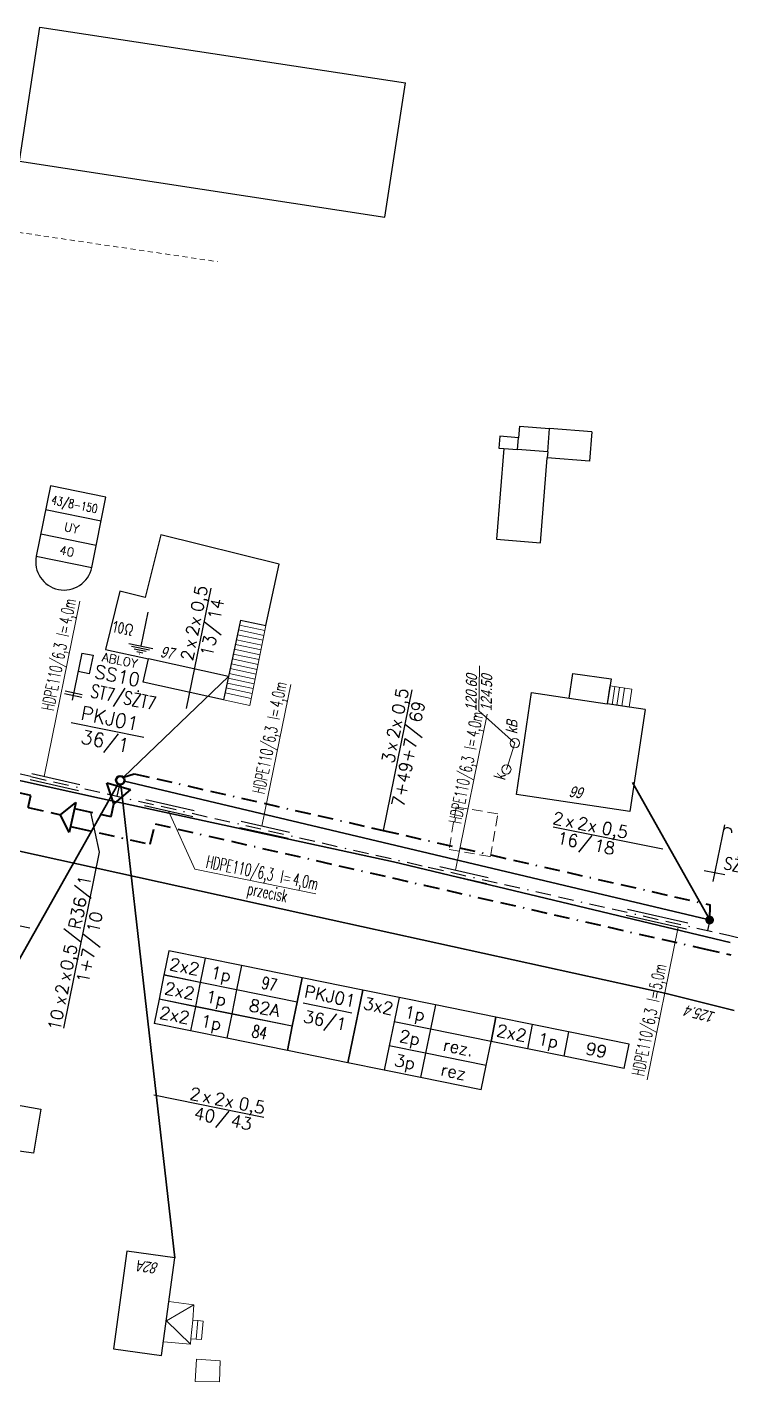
# Model space of a CAD drawing. Header units: millimetres. Extents: x 4848043 to 9699780, y 5827542 to 11659147.
# Drawn here: x 4850342.1 to 4850410.4, y 5827629 to 5827760.5 of the extents above; entities that cross this region are included whole.
import ezdxf
from ezdxf.enums import TextEntityAlignment as Align

# ---------------------------------------------------------------- set-up
doc = ezdxf.new("R2010")
doc.units = ezdxf.units.MM
doc.header["$MEASUREMENT"] = 0
for name, pattern in [('0', [0]), ('BORDER', [1.75, 0.5, -0.25, 0.5, -0.25, 0, -0.25]), ('BTO', [0]), ('BUW', [0.85, 0.5, -0.35]), ('KOJ', [0]), ('SCH', [0]), ('UOK', [1.5, 1, -0.5])]:
    doc.linetypes.add(name, pattern=pattern)
doc.layers.get('0').update_dxf_attribs({"lineweight": 18})
for name, color, linetype, lineweight in [('EADTD_T_0', 7, '0', 18), ('EBTPO_L_4', 7, '0', 18), ('EBTPO_L_6', 9, '0', 18), ('EBUPP_L_3', 6, '0', 25), ('SDRPK_L_0', 7, '0', 35), ('TEL kable doziemne proj.', 32, 'BORDER', 30), ('TEL rury', 6, 'Continuous', 30), ('TEL rury opis', 6, 'Continuous', 20), ('TEL rury opis MONIKA', 6, 'Continuous', 20), ('TES kable doziemne proj.', 4, 'BORDER', 40), ('TES kable napow. proj.', 241, 'LIN_NAPOW_PROJ', 35), ('TES zakończenia projektowane', 4, 'Continuous', 40), ('TES złącza projektowane', 4, 'Continuous', 40), ('UEEOC_T_0', 7, '0', 18), ('UKKOO_T_3', 251, '0', 18), ('UKKPA_L_6', 251, 'UOK', 9), ('UKKPA_T_6', 251, '0', 18), ('UKKPOR_L_3', 251, '0', 18), ('UTTPA_T_2', 34, '0', 18)]:
    doc.layers.add(name, color=color, linetype=linetype, lineweight=lineweight)
for name, color, linetype in [('OPIS_KABLA', 30, 'Continuous'), ('OPIS_RURY', 6, 'Continuous'), ('RURY-ISTN', 6, 'Continuous'), ('TES opisy kabli abon.', 30, 'Continuous'), ('TES opisy kabli rozdz.', 30, 'Continuous'), ('TES opisy zakończeń', 30, 'Continuous'), ('TES rury', 6, 'Continuous'), ('TES słup. PD', 6, 'Continuous'), ('TES zakończenia istniejące', 140, 'Continuous')]:
    doc.layers.add(name, color=color, linetype=linetype)
doc.styles.add('ROMANS', font='simplex.shx')
doc.styles.add('SIMPLEX', font='simplex.shx', dxfattribs={"width": 0.8, "height": 1.5})
doc.styles.get("Standard").update_dxf_attribs({"font": 'txt', "width": 0.8, "oblique": 15})
doc.linetypes.add('LIN_NAPOW_LIKW', pattern='A,0.0001,[131,ltypeshp.shx,S=0.1,R=20,X=0.34023,Y=-0.12817],-0.1,[131,ltypeshp.shx,S=0.1,R=200,X=0.35977,Y=0.12817],-0.3,[135,l_napow.shx,S=0.1,R=0,X=-0.4,Y=0],-0.2,[135,l_napow.shx,S=0.1,R=180,X=0.2,Y=0],-0.2', length=0.8001)
doc.linetypes.add('LIN_NAPOW_PROJ', pattern='A,0.0001,-0.4,[136,l_napow.shx,S=0.1,R=0,X=-0.4,Y=0],-0.2,[137,l_napow.shx,S=0.1,R=0,X=-0.2,Y=0],-0.2', length=0.8001)

# ---------------------------------------------------------------- blocks, each defined once
blk = doc.blocks.new('UKK')
at = {"color": 0}
blk.add_circle((0, 0), 0.375, dxfattribs=at)
blk = doc.blocks.new('SLS')
at = {"color": 0}
blk.add_circle((0, 0), 0.25, dxfattribs=at)
blk.add_circle((0, 0), 0.25, dxfattribs=at)
blk = doc.blocks.new('KBR-SL1P')
for p, q in [((0, 0), (-1, 1.48)), ((-1, 1.48), (1, 1.48)), ((1, 1.48), (0, 0))]:
    blk.add_line(p, q)
blk.add_circle((0, 1.98), 0.35)
blk = doc.blocks.new('KB-IWP')
at = {"style": 'SIMPLEX'}
for p in [(-1.22, 0.25), (0.64, 0.25)]:
    blk.add_text('x', height=1, dxfattribs=at).set_placement(p, align=Align.RIGHT)
for tag, p in [('POJ-KAB', (-2.13, 0.25)), ('DL-KAB', (-0.62, -1.25))]:
    blk.add_attdef(tag, text='', height=1, dxfattribs=at).set_placement(p, align=Align.RIGHT)
for tag, p in [('KONS-KAB', (-0.52, 0.25)), ('SR-ZYL', (2.12, 0.25)), ('SEP', (-0.02, -1.25))]:
    blk.add_attdef(tag, text='', height=1, dxfattribs=at).set_placement(p, align=Align.CENTER)
at = {"style": 'SIMPLEX', "flags": 1}
blk.add_attdef('TYP-KAB', text='', height=0.5, dxfattribs=at).set_placement((-6.02, 0.25), align=Align.RIGHT)
blk.add_attdef('REJ-SZAF', (6.39, 0.25), '', height=0.5, dxfattribs=at)
at = {"style": 'SIMPLEX'}
blk.add_attdef('DL-MON', (0.7, -1.25), '', height=1, dxfattribs=at)
blk = doc.blocks.new('OB')
at = {"style": 'ROMANS', "width": 0.6}
blk.add_text('l=', height=2, dxfattribs=at).set_placement((9.86, 0.18))
for tag, p in [('OB_TYP', (8.68, 0.18)), ('OB_SW', (11.54, -2.76))]:
    blk.add_attdef(tag, text='', height=2, dxfattribs=at).set_placement(p, align=Align.RIGHT)
blk.add_attdef('OB_DL', (11.91, 0.18), '', height=2, dxfattribs=at)
blk = doc.blocks.new('ZL-2P')
for p, q in [((0, 0), (1, 1.25)), ((1, 1.25), (1, -1.25)), ((1, -1.25), (0, 0)), ((1, 0.75), (1.5, 0.75)), ((1, -0.75), (1.5, -0.75))]:
    blk.add_line(p, q)
blk = doc.blocks.new('KBR-ZP2')
blk.add_line((-4, 2), (4, 2))
at = {"style": 'SIMPLEX'}
for tag, p in [('REJ-SZAF', (0, 2.5)), ('NR-ZAK', (0, 0))]:
    blk.add_attdef(tag, text='', height=1.5, dxfattribs=at).set_placement(p, align=Align.CENTER)
blk = doc.blocks.new('*U135')
for p, q in [((10, 0), (0, 0)), ((0, 0), (0, -4)), ((10, -4), (10, 0)), ((0, -4), (0, -8)), ((9, -4), (1, -4)), ((10, -8), (10, -4)), ((0, -8), (0, -12)), ((10, -12), (10, -8)), ((10, -12), (0, -12))]:
    blk.add_line(p, q)
at = {"style": 'SIMPLEX'}
for tag, p in [('SZAFA', (5, -2)), ('PUNKT', (5, -6))]:
    blk.add_attdef(tag, text='', height=2, dxfattribs=at).set_placement(p, align=Align.MIDDLE_CENTER)
blk = doc.blocks.new('*U136')
for p, q in [((6, 0), (0, 0)), ((0, 0), (0, -4)), ((6, 0), (6, -4)), ((12, 0), (6, 0)), ((22, 0), (12, 0)), ((12, 0), (12, -4)), ((22, -4), (22, 0)), ((6, -4), (0, -4)), ((12, -4), (6, -4)), ((22, -4), (12, -4))]:
    blk.add_line(p, q)
at = {"style": 'SIMPLEX'}
for s, p in [('2x2', (3, -2)), ('1p', (9, -2))]:
    blk.add_text(s, height=2, dxfattribs=at).set_placement(p, align=Align.MIDDLE_CENTER)
blk.add_attdef('PARA1', text='', height=2, dxfattribs=at).set_placement((17, -2), align=Align.MIDDLE_CENTER)
blk = doc.blocks.new('KB-RZP')
at = {"style": 'SIMPLEX'}
for s, p in [('/', (0.5, 0.39)), ('x', (-4.75, 0.25)), ('x', (-2.78, 0.25))]:
    blk.add_text(s, height=1, dxfattribs=at).set_placement(p)
for tag, p in [('POJ-KAB', (-5.16, 0.25)), ('DL-KAB', (0.19, -1.25))]:
    blk.add_attdef(tag, text='', height=1, dxfattribs=at).set_placement(p, align=Align.RIGHT)
for tag, p in [('KONS-KAB', (-3.5, 0.25)), ('SR-ZYL', (-0.85, 0.25)), ('SEP', (0.84, -1.25))]:
    blk.add_attdef(tag, text='', height=1, dxfattribs=at).set_placement(p, align=Align.CENTER)
for tag, p in [('NR-KAB', (1.5, 0.25)), ('DL-MON', (1.5, -1.25))]:
    blk.add_attdef(tag, p, '', height=1, dxfattribs=at)
at = {"style": 'SIMPLEX', "flags": 1}
blk.add_attdef('TYP-KAB', text='', height=0.5, dxfattribs=at).set_placement((-8.41, 0.25), align=Align.RIGHT)
blk.add_attdef('REJ-SZAF', (7.64, 0.25), '', height=0.5, dxfattribs=at)
blk = doc.blocks.new('*U125')
for p, q in [((6, 0), (0, 0)), ((0, 0), (0, -8)), ((6, 0), (6, -4)), ((12, 0), (6, 0)), ((22, 0), (12, 0)), ((12, 0), (12, -4)), ((22, -4), (22, 0)), ((6, -4), (6, -8)), ((12, -4), (6, -4)), ((22, -4), (12, -4)), ((12, -4), (12, -8)), ((22, -8), (22, -4)), ((0, -8), (0, -12)), ((6, -8), (6, -12)), ((12, -8), (6, -8)), ((22, -8), (12, -8)), ((12, -8), (12, -12)), ((22, -12), (22, -8)), ((6, -12), (0, -12)), ((12, -12), (6, -12)), ((22, -12), (12, -12))]:
    blk.add_line(p, q)
at = {"style": 'SIMPLEX'}
for s, p in [('3x2', (3, -2)), ('1p', (9, -2)), ('2p', (9, -6)), ('3p', (9, -10))]:
    blk.add_text(s, height=2, dxfattribs=at).set_placement(p, align=Align.MIDDLE_CENTER)
for tag, p in [('PARA1', (17, -2)), ('PARA2', (17, -6)), ('PARA3', (17, -10))]:
    blk.add_attdef(tag, text='', height=2, dxfattribs=at).set_placement(p, align=Align.MIDDLE_CENTER)
blk = doc.blocks.new('ZLOP')
for p, q in [((9.15, 0), (0, 0)), ((0, 0), (0, -11.62)), ((9.15, -11.62), (9.15, 0)), ((9.15, -4), (0, -4)), ((9.15, -8), (0, -8)), ((0, -11.62), (9.15, -11.62))]:
    blk.add_line(p, q)
blk.add_arc((4.58, -11.62), 4.58, 180, 0)
at = {"style": 'ROMANS', "width": 0.713756}
blk.add_attdef('MUFA', text='', height=1.41, dxfattribs=at).set_placement((0.63, -2.88), (8.18, -2.88), align=Align.FIT)
at = {"style": 'ROMANS'}
for tag, p in [('LACZNIK', (4.71, -6.72)), ('PARY', (4.69, -10.56))]:
    blk.add_attdef(tag, text='', height=1.41, dxfattribs=at).set_placement(p, align=Align.CENTER)
for tag, flags, p in [('NRZL', 4, (4.68, -14.12)), ('BOKT', 1, (4.69, -17.8))]:
    blk.add_attdef(tag, text='', height=1.41, dxfattribs=dict(at, flags=flags)).set_placement(p, align=Align.CENTER)

msp = doc.modelspace()

# ---------------------------------------------------------------- hatches: boundary and pattern name
at = {"layer": 'UTTPA_T_2', "linetype": 'LIN_NAPOW_LIKW'}
h = msp.add_hatch(color=140, dxfattribs=at)
h.paths.add_polyline_path([(4850407.96, 5827674, 0.215792), (4850407.99, 5827673.65), (4850408.36, 5827673.85), (4850408.57, 5827673.49, 0.170354), (4850408.75, 5827673.71, 1)])
h.paths.add_polyline_path([(4850408.36, 5827673.85), (4850407.99, 5827673.65, 0.427671), (4850408.57, 5827673.49)])
h = msp.add_hatch(color=140, dxfattribs=at)
h.paths.add_polyline_path([(4850408.05, 5827673.97, 0.215792), (4850408.07, 5827673.7), (4850408.36, 5827673.85), (4850408.52, 5827673.58, 0.170354), (4850408.66, 5827673.74, 1)])
h.paths.add_polyline_path([(4850408.36, 5827673.85), (4850408.07, 5827673.7, 0.427671), (4850408.52, 5827673.58)])

# ---------------------------------------------------------------- linework, layer by layer
at = {"layer": 'EBTPO_L_4', "linetype": 'BUW'}
msp.add_line((4850340.36, 5827740.74), (4850360.58, 5827737.77), dxfattribs=at)
at = {"layer": 'EBTPO_L_6', "linetype": 'SCH'}
for p, q in [((4850362.61, 5827702.02), (4850365.09, 5827701.48)), ((4850362.72, 5827702.48), (4850365.18, 5827701.96)), ((4850365.27, 5827702.43), (4850362.82, 5827702.95)), ((4850365.27, 5827702.43), (4850363.71, 5827694.67)), ((4850362.42, 5827701.07), (4850364.89, 5827700.55)), ((4850362.51, 5827701.55), (4850365, 5827701.02)), ((4850362.1, 5827699.67), (4850364.62, 5827699.14)), ((4850362.21, 5827700.14), (4850364.71, 5827699.6)), ((4850362.31, 5827700.61), (4850364.8, 5827700.07)), ((4850361.8, 5827698.26), (4850364.33, 5827697.73)), ((4850361.91, 5827698.73), (4850364.42, 5827698.19)), ((4850362.01, 5827699.2), (4850364.52, 5827698.66)), ((4850361.5, 5827696.85), (4850364.05, 5827696.32)), ((4850361.61, 5827697.32), (4850364.14, 5827696.78)), ((4850361.7, 5827697.8), (4850364.23, 5827697.25)), ((4850361.31, 5827695.92), (4850363.85, 5827695.37)), ((4850361.4, 5827696.39), (4850363.94, 5827695.84)), ((4850398.41, 5827694.83), (4850398.67, 5827696.59)), ((4850398.67, 5827696.59), (4850400.81, 5827696.25)), ((4850399.15, 5827696.52), (4850398.89, 5827694.76)), ((4850399.61, 5827696.44), (4850399.35, 5827694.69)), ((4850400.09, 5827696.37), (4850399.83, 5827694.62)), ((4850400.55, 5827694.51), (4850400.81, 5827696.25)), ((4850363.71, 5827694.67), (4850361.15, 5827695.23)), ((4850398.41, 5827694.83), (4850400.55, 5827694.51))]:
    msp.add_line(p, q, dxfattribs=at)
at = {"layer": 'EBTPO_L_6', "linetype": 'BTO'}
for p, q in [((4850355.61, 5827634.96), (4850358.29, 5827636.49)), ((4850355.86, 5827636.81), (4850358.29, 5827636.49)), ((4850357.96, 5827632.69), (4850355.61, 5827634.96)), ((4850358.52, 5827633.16), (4850358.67, 5827634.97)), ((4850359.03, 5827633.12), (4850359.18, 5827634.93)), ((4850357.96, 5827632.69), (4850355.33, 5827632.92)), ((4850358.41, 5827629.05), (4850358.54, 5827631.21)), ((4850358.54, 5827631.21), (4850360.83, 5827631.06)), ((4850360.83, 5827631.06), (4850360.78, 5827629.02)), ((4850360.78, 5827629.02), (4850358.41, 5827629.05))]:
    msp.add_line(p, q, dxfattribs=at)
at = {"layer": 'EBTPO_L_6', "linetype": '0'}
for p, q in [((4850358.29, 5827636.49), (4850358.17, 5827635.02)), ((4850358, 5827633.21), (4850358.17, 5827635.02)), ((4850358.17, 5827635.02), (4850358.67, 5827634.97)), ((4850359.18, 5827634.93), (4850358.67, 5827634.97)), ((4850357.96, 5827632.69), (4850358, 5827633.21)), ((4850358, 5827633.21), (4850358.52, 5827633.16)), ((4850359.03, 5827633.12), (4850358.52, 5827633.16))]:
    msp.add_line(p, q, dxfattribs=at)
at = {"layer": 'EBUPP_L_3', "linetype": '0'}
for p, q in [((4850341.35, 5827747.51), (4850343.34, 5827760.54)), ((4850343.34, 5827760.54), (4850378.83, 5827755.11)), ((4850376.83, 5827742.09), (4850378.83, 5827755.11)), ((4850341.35, 5827747.51), (4850376.83, 5827742.09)), ((4850389.88, 5827721.79), (4850389.8, 5827720.66)), ((4850389.88, 5827721.79), (4850392.81, 5827721.56)), ((4850388, 5827720.84), (4850387.88, 5827719.67)), ((4850389.8, 5827720.66), (4850388, 5827720.84)), ((4850389.7, 5827719.54), (4850389.8, 5827720.66)), ((4850392.64, 5827719.3), (4850392.81, 5827721.56)), ((4850396.92, 5827721.23), (4850392.81, 5827721.56)), ((4850396.92, 5827721.23), (4850396.7, 5827718.4)), ((4850388.36, 5827719.64), (4850387.66, 5827710.82)), ((4850387.88, 5827719.67), (4850388.36, 5827719.64)), ((4850388.36, 5827719.64), (4850389.7, 5827719.54)), ((4850392.64, 5827719.3), (4850389.7, 5827719.54)), ((4850392.64, 5827719.3), (4850392.59, 5827718.73)), ((4850391.94, 5827710.48), (4850392.59, 5827718.73)), ((4850396.7, 5827718.4), (4850392.59, 5827718.73)), ((4850355.09, 5827711.25), (4850353.57, 5827705.17)), ((4850366.56, 5827708.4), (4850355.09, 5827711.25)), ((4850387.66, 5827710.82), (4850391.94, 5827710.48)), ((4850365.27, 5827702.43), (4850366.56, 5827708.4)), ((4850351.11, 5827705.78), (4850349.71, 5827700.12)), ((4850353.57, 5827705.17), (4850351.11, 5827705.78)), ((4850362.82, 5827702.95), (4850361.65, 5827697.5)), ((4850362.82, 5827702.95), (4850365.27, 5827702.43)), ((4850349.71, 5827700.12), (4850353.87, 5827699.21)), ((4850353.37, 5827696.93), (4850353.87, 5827699.21)), ((4850361.65, 5827697.5), (4850353.87, 5827699.21)), ((4850361.15, 5827695.23), (4850353.37, 5827696.93)), ((4850361.65, 5827697.5), (4850361.15, 5827695.23)), ((4850394.71, 5827695.38), (4850395.08, 5827697.8)), ((4850395.08, 5827697.8), (4850398.78, 5827697.26)), ((4850398.78, 5827697.26), (4850398.41, 5827694.83)), ((4850389.59, 5827686.04), (4850391.06, 5827695.93)), ((4850391.06, 5827695.93), (4850394.71, 5827695.38)), ((4850394.71, 5827695.38), (4850398.41, 5827694.83)), ((4850402.09, 5827694.28), (4850398.41, 5827694.83)), ((4850402.09, 5827694.28), (4850400.62, 5827684.39)), ((4850400.62, 5827684.39), (4850389.59, 5827686.04)), ((4850338.35, 5827656.38), (4850343.44, 5827655.48)), ((4850343.44, 5827655.48), (4850342.7, 5827651.22)), ((4850342.7, 5827651.22), (4850326.52, 5827653.44)), ((4850351.76, 5827641.7), (4850350.48, 5827632.23)), ((4850356.44, 5827641.06), (4850351.76, 5827641.7)), ((4850355.15, 5827631.59), (4850356.44, 5827641.06)), ((4850350.48, 5827632.23), (4850355.15, 5827631.59))]:
    msp.add_line(p, q, dxfattribs=at)
at = {"layer": 'OPIS_RURY'}
for p, q in [((4850353.82, 5827703.74), (4850353.15, 5827700.45)), ((4850351.98, 5827700.69), (4850354.31, 5827700.22)), ((4850352.23, 5827700.43), (4850353.98, 5827700.08)), ((4850352.49, 5827700.17), (4850353.65, 5827699.94)), ((4850352.74, 5827699.91), (4850353.32, 5827699.8)), ((4850352.97, 5827699.7), (4850353.02, 5827699.69))]:
    msp.add_line(p, q, dxfattribs=at)
at = {"layer": 'RURY-ISTN'}
for p, q in [((4850347.4, 5827699.77), (4850346.48, 5827695.21)), ((4850347.4, 5827699.77), (4850348.5, 5827699.55)), ((4850348.5, 5827699.55), (4850348.13, 5827697.74)), ((4850348.13, 5827697.74), (4850347.04, 5827697.97)), ((4850347.4, 5827695.46), (4850345.73, 5827695.8)), ((4850347.45, 5827695.73), (4850345.78, 5827696.07))]:
    msp.add_line(p, q, dxfattribs=at)
at = {"layer": 'SDRPK_L_0', "linetype": 'KOJ'}
for p, q in [((4850349.11, 5827685.7), (4850323.42, 5827691.29)), ((4850377.66, 5827679.5), (4850349.11, 5827685.7)), ((4850368.68, 5827674.51), (4850329.73, 5827683.08)), ((4850410.35, 5827671.67), (4850377.66, 5827679.5)), ((4850403.99, 5827666.74), (4850368.68, 5827674.51)), ((4850410.72, 5827665.07), (4850403.99, 5827666.74))]:
    msp.add_line(p, q, dxfattribs=at)
at = {"layer": 'TEL kable doziemne proj.', "ltscale": 3}
for p, q in [((4850351.05, 5827687.01), (4850350.79, 5827685.89)), ((4850408.38, 5827673.86), (4850408.14, 5827672.83))]:
    msp.add_line(p, q, dxfattribs=at)
for points in [[(4850342.47, 5827687.78), (4850305.98, 5827696.09), (4850303.54, 5827698.4)], [(4850342.47, 5827687.78), (4850381.04, 5827678.99), (4850410.31, 5827672.34)], [(4850410.31, 5827672.34), (4850419.09, 5827670.33)]]:
    msp.add_lwpolyline(points, dxfattribs=at)
at = {"layer": 'TEL rury'}
for p, q in [((4850342.54, 5827688.08), (4850347.22, 5827687.01)), ((4850342.4, 5827687.49), (4850347.08, 5827686.42)), ((4850353.49, 5827684.96), (4850358.17, 5827683.9)), ((4850353.63, 5827685.55), (4850358.31, 5827684.48)), ((4850362.76, 5827682.85), (4850367.44, 5827681.79)), ((4850362.89, 5827683.44), (4850367.57, 5827682.37)), ((4850382.04, 5827678.46), (4850386.72, 5827677.4)), ((4850382.17, 5827679.05), (4850386.85, 5827677.98)), ((4850400.37, 5827674.9), (4850406.22, 5827673.57)), ((4850400.24, 5827674.32), (4850406.09, 5827672.99))]:
    msp.add_line(p, q, dxfattribs=at)
at = {"layer": 'TEL rury opis'}
for p, q in [((4850343.76, 5827687.8), (4850347.21, 5827704.82)), ((4850364.89, 5827682.98), (4850367.68, 5827696.73)), ((4850383.69, 5827678.7), (4850386.76, 5827693.84)), ((4850358.37, 5827678.78), (4850370.12, 5827676.4)), ((4850402.28, 5827658.33), (4850405.29, 5827673.17))]:
    msp.add_line(p, q, dxfattribs=at)
at = {"layer": 'TEL rury opis MONIKA', "linetype": 'ByBlock'}
msp.add_line((4850355.83, 5827684.43), (4850358.37, 5827678.78), dxfattribs=at)
at = {"layer": 'TES kable doziemne proj.', "ltscale": 3}
for p, q in [((4850352.48, 5827688.06), (4850376.67, 5827682.55)), ((4850342.19, 5827684.77), (4850345.32, 5827684.07)), ((4850346.88, 5827682.8), (4850354.04, 5827681.21)), ((4850354.04, 5827681.21), (4850354.52, 5827683.19)), ((4850354.52, 5827683.19), (4850380.64, 5827677.24)), ((4850376.67, 5827682.55), (4850408.4, 5827675.33)), ((4850380.64, 5827677.24), (4850407.81, 5827671.06))]:
    msp.add_line(p, q, dxfattribs=at)
for points in [[(4850342.19, 5827684.77), (4850342.45, 5827685.94), (4850305.1, 5827694.44), (4850290.87, 5827696.86)], [(4850346.97, 5827684.62), (4850350.26, 5827683.89), (4850350.52, 5827685.13)], [(4850407.81, 5827671.06), (4850410.42, 5827670.47)]]:
    msp.add_lwpolyline(points, dxfattribs=at)
at = {"layer": 'TES kable napow. proj.', "ltscale": 3}
for p, q in [((4850351.45, 5827687.71), (4850361.65, 5827697.5)), ((4850350.94, 5827687.06), (4850336.42, 5827661.35)), ((4850351.19, 5827687.01), (4850356.44, 5827641.06)), ((4850408.06, 5827673.94), (4850351.55, 5827687.33)), ((4850408.38, 5827673.86), (4850400.85, 5827687.19))]:
    msp.add_line(p, q, dxfattribs=at)
at = {"layer": 'TES opisy kabli rozdz.'}
for p, q in [((4850359.92, 5827706.07), (4850357.55, 5827694.39)), ((4850379.44, 5827696.19), (4850376.67, 5827682.55)), ((4850403.82, 5827680.72), (4850393.16, 5827682.88)), ((4850345.65, 5827663.37), (4850349.12, 5827680.45)), ((4850342.37, 5827673.06), (4850331.71, 5827675.22)), ((4850365.06, 5827654.7), (4850354.4, 5827656.86))]:
    msp.add_line(p, q, dxfattribs=at)
at = {"layer": 'TES opisy kabli rozdz.', "linetype": 'ByBlock'}
msp.add_line((4850349.12, 5827680.45), (4850348.29, 5827684.33), dxfattribs=at)
at = {"layer": 'TES rury', "linetype": 'Continuous'}
for p, q in [((4850409.78, 5827683.08), (4850408.67, 5827677.61)), ((4850409.84, 5827678.23), (4850407.83, 5827678.64))]:
    msp.add_line(p, q, dxfattribs=at)
msp.add_arc((4850410.08, 5827682.39), 0.433, 348.5339, 168.5339, dxfattribs=at)
at = {"layer": 'TES złącza projektowane', "linetype": 'ByBlock'}
for p, q in [((4850351.45, 5827687.71), (4850352.48, 5827688.06)), ((4850408.38, 5827673.86), (4850408.4, 5827675.33))]:
    msp.add_line(p, q, dxfattribs=at)
at = {"layer": 'UKKOO_T_3'}
for q in [(4850386.02, 5827698.53), (4850389.45, 5827691.03)]:
    msp.add_line((4850385.94, 5827694.15, 1.2), q, dxfattribs=at)
at = {"layer": 'UKKPA_L_6', "linetype": 'UOK'}
for p, q in [((4850383.74, 5827684.84), (4850383.06, 5827680.69)), ((4850387.78, 5827684.17), (4850383.74, 5827684.84)), ((4850387.09, 5827680.01), (4850387.78, 5827684.17)), ((4850383.06, 5827680.69), (4850387.09, 5827680.01))]:
    msp.add_line(p, q, dxfattribs=at)
at = {"layer": 'UKKPOR_L_3', "linetype": '0'}
msp.add_line((4850388.62, 5827688.47), (4850389.45, 5827691.03), dxfattribs=at)

# ---------------------------------------------------------------- block references
at = {"layer": 'TEL rury opis'}
for p, xscale, yscale, zscale, rotation, values in [((4850345.04, 5827695.48), 0.6000000000000002, 0.6000000000000002, 0.6000000000000002, 78.53388413066375, {'OB_TYP': 'HDPE110/6,3', 'OB_DL': '4,0m'}), ((4850365.51, 5827687.4), 0.6, 0.6, 0.6, 78.53388413648881, {'OB_TYP': 'HDPE110/6,3', 'OB_DL': '4,0m'}), ((4850384.59, 5827684.5), 0.6, 0.6, 0.6, 78.53388413144408, {'OB_TYP': 'HDPE110/6,3', 'OB_DL': '4,0m'}), ((4850360.78, 5827678.57), 0.6000000000000001, 0.6000000000000001, 0.6000000000000001, 348.5338841265477, {'OB_TYP': 'HDPE110/6,3', 'OB_DL': '4,0m', 'OB_SW': 'przecisk'}), ((4850402.35, 5827660.01), 0.6, 0.6, 0.6, 78.53388413134888, {'OB_TYP': 'HDPE110/6,3', 'OB_DL': '5,0m'})]:
    msp.add_blockref('OB', p, dxfattribs=dict(at, xscale=xscale, yscale=yscale, zscale=zscale, rotation=rotation)).add_auto_attribs(values)
at = {"layer": 'TES opisy kabli abon.', "linetype": 'Continuous', "xscale": 1.199999999727946, "yscale": 1.199999999727946, "zscale": 1.199999999727946}
for p, rotation, values in [((4850359.17, 5827702.39), 78.53388412991411, {'POJ-KAB': '2', 'KONS-KAB': '2', 'DL-KAB': '13', 'DL-MON': '14', 'SR-ZYL': '0,5', 'SEP': '/'}), ((4850378.68, 5827692.43), 78.53388413053656, {'POJ-KAB': '3', 'KONS-KAB': '2', 'DL-KAB': '7+49+7', 'DL-MON': '69', 'SR-ZYL': '0,5', 'SEP': '/'}), ((4850396.49, 5827682.21), 348.5338841265313, {'POJ-KAB': '2', 'KONS-KAB': '2', 'DL-KAB': '16', 'DL-MON': '18', 'SR-ZYL': '0,5', 'SEP': '/'}), ((4850361.25, 5827655.47), 348.5338841265313, {'POJ-KAB': '2', 'KONS-KAB': '2', 'DL-KAB': '40', 'DL-MON': '43', 'SR-ZYL': '0,5', 'SEP': '/'})]:
    msp.add_blockref('KB-IWP', p, dxfattribs=dict(at, rotation=rotation)).add_auto_attribs(values)
at = {"layer": 'TES opisy kabli rozdz.', "xscale": 1.199999999930151, "yscale": 1.199999999930151, "zscale": 1.199999999930151, "rotation": 78.53388412829946}
msp.add_blockref('KB-RZP', (4850347.21, 5827671.06), dxfattribs=at).add_auto_attribs({'POJ-KAB': '10', 'KONS-KAB': '2', 'SR-ZYL': '0,5', 'NR-KAB': 'R36/1', 'DL-KAB': '1+7', 'DL-MON': '10', 'SEP': '/'})
at = {"layer": 'TES opisy zakończeń', "xscale": 0.8999999999268937, "yscale": 0.8999999999268937, "zscale": 0.8999999999268937, "rotation": 348.5338841264513}
msp.add_blockref('KBR-ZP2', (4850349.54, 5827690.56), dxfattribs=at).add_auto_attribs({'REJ-SZAF': 'PKJ01', 'NR-ZAK': '36/1'})
at = {"layer": 'TES słup. PD'}
ref = msp.add_blockref('*U136', (4850355.85, 5827670.87), dxfattribs=dict(at, xscale=0.6000000000000001, yscale=0.6000000000000001, zscale=0.6000000000000001, rotation=348.5338841264513))
ref.add_attrib('PARA1', '97', dxfattribs={"layer": '0', "height": 1.2, "rotation": 348.5339, "style": 'SIMPLEX', "width": 0.7}).set_placement((4850365.61, 5827667.66), align=Align.MIDDLE_CENTER)
for name, p, xscale, yscale, zscale, rotation, values in [('*U136', (4850355.38, 5827668.52), 0.6000000000000001, 0.6000000000000001, 0.6000000000000001, 348.5338841264513, {'PARA1': '82A'}), ('*U135', (4850368.79, 5827668.24), 0.6000000000000001, 0.6000000000000001, 0.6000000000000001, 348.5338841264513, {'SZAFA': 'PKJ01', 'PUNKT': '36/1'}), ('*U125', (4850374.67, 5827667.05), 0.6, 0.6, 0.6, 348.5338841264511, {'PARA2': 'rez.', 'PARA3': 'rez'}), ('*U136', (4850387.61, 5827664.43), 0.6, 0.6, 0.6, 348.5338841264511, {'PARA1': '99'})]:
    msp.add_blockref(name, p, dxfattribs=dict(at, xscale=xscale, yscale=yscale, zscale=zscale, rotation=rotation)).add_auto_attribs(values)
ref = msp.add_blockref('*U136', (4850354.9, 5827666.16), dxfattribs=dict(at, xscale=0.6000000000000001, yscale=0.6000000000000001, zscale=0.6000000000000001, rotation=348.5338841264513))
ref.add_attrib('PARA1', '84', dxfattribs={"layer": '0', "height": 1.2, "rotation": 348.5339, "style": 'SIMPLEX', "width": 0.7}).set_placement((4850364.66, 5827662.96), align=Align.MIDDLE_CENTER)
at = {"layer": 'TES zakończenia istniejące', "linetype": 'ByBlock', "ltscale": 5, "xscale": 0.6, "yscale": 0.6, "zscale": 0.6, "rotation": 348.5338841196743}
msp.add_blockref('ZLOP', (4850344.37, 5827716.01), dxfattribs=at).add_auto_attribs({'MUFA': '43/8-150', 'LACZNIK': 'UY', 'PARY': '40'})
at = {"layer": 'TES zakończenia projektowane', "xscale": 1.200000000018771, "yscale": 1.200000000018771, "zscale": 1.200000000018771, "rotation": 344.7980861121359}
msp.add_blockref('KBR-SL1P', (4850350.52, 5827685.13), dxfattribs=at)
at = {"layer": 'TES złącza projektowane', "xscale": 1.2, "yscale": 1.2, "zscale": 1.2, "rotation": 347.4759935620122}
msp.add_blockref('ZL-2P', (4850345.32, 5827684.07), dxfattribs=at)
at = {"layer": 'UKKPA_T_6', "xscale": 1.2, "yscale": 1.2, "zscale": 1.2, "rotation": 88.97723720235952}
for p in [(4850389.45, 5827691.03), (4850388.62, 5827688.47)]:
    msp.add_blockref('UKK', p, dxfattribs=at)
at = {"layer": 'UTTPA_T_2', "xscale": 1.32, "yscale": 1.32, "zscale": 1.2}
for p, rotation in [((4850351.14, 5827687.42), 88.97723720235952), ((4850408.36, 5827673.85), 287.1445998068563), ((4850408.36, 5827673.85), 88.97723720235952), ((4850408.36, 5827673.85), 88.97723720235952), ((4850408.38, 5827673.86), 88.97723720235952)]:
    msp.add_blockref('SLS', p, dxfattribs=dict(at, rotation=rotation))

# ---------------------------------------------------------------- texts
at = {"layer": 'EADTD_T_0', "char_height": 1.08, "attachment_point": 8, "line_spacing_factor": 0.82}
for s, insert, rotation in [('97', (4850355.59, 5827699.27), 351.5366), ('99', (4850395.26, 5827685.72), 351.5366), ('82A', (4850353.89, 5827640.71), 172.3007)]:
    msp.add_mtext(s, dxfattribs=dict(at, insert=insert, rotation=rotation))
at = {"layer": 'OPIS_KABLA', "style": 'SIMPLEX'}
msp.add_text('ABLOY', height=0.84, rotation=348.5339, dxfattribs=at).set_placement((4850351.02, 5827698.65), align=Align.CENTER)
at = {"layer": 'OPIS_RURY', "style": 'SIMPLEX', "width": 0.8}
msp.add_text('10Ω', height=1.152, rotation=348.5339, dxfattribs=at).set_placement((4850350.3, 5827701.81))
at = {"layer": 'RURY-ISTN', "style": 'ROMANS'}
msp.add_text('SS10', height=1.296, rotation=348.5339, dxfattribs=at).set_placement((4850348.55, 5827697.37))
at = {"layer": 'RURY-ISTN', "style": 'ROMANS', "width": 0.75}
msp.add_text('ST7/SŻT7', height=1.296, rotation=348.5339, dxfattribs=at).set_placement((4850348.17, 5827695.49))
at = {"layer": 'TES rury', "linetype": 'Continuous', "style": 'ROMANS', "width": 0.8}
msp.add_text('SŻT7-istn.', height=1.2, rotation=348.5339, dxfattribs=at).set_placement((4850409.65, 5827678.82))
at = {"layer": 'UEEOC_T_0', "insert": (4850406.04, 5827665.08), "char_height": 1.08, "attachment_point": 6, "rotation": 165.7707, "line_spacing_factor": 0.82}
msp.add_mtext('125.4', dxfattribs=at)
at = {"layer": 'UKKOO_T_3', "char_height": 1.08, "rotation": 88.9772, "line_spacing_factor": 0.82}
for s, insert, attachment_point in [('120.60\\P124.50', (4850387.21, 5827694.13), 7), ('kB', (4850389.68, 5827691.9), 7), ('k', (4850388.54, 5827687.96), 9)]:
    msp.add_mtext(s, dxfattribs=dict(at, insert=insert, attachment_point=attachment_point))

doc.saveas('drawing.dxf')
